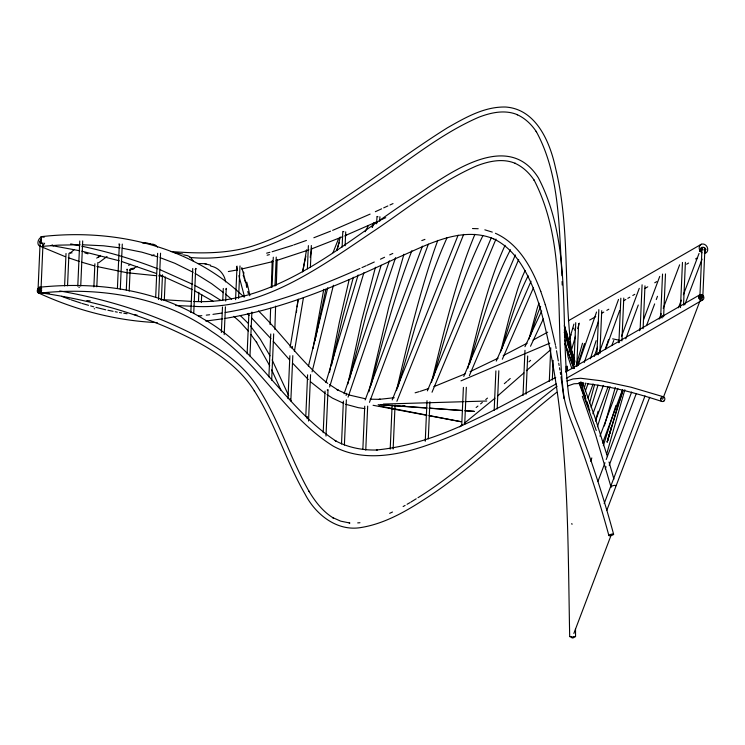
<?xml version="1.0" encoding="UTF-8"?>
<svg xmlns="http://www.w3.org/2000/svg" width="745" height="745" viewBox="0 0 745 745"><rect width="100%" height="100%" fill="white"/><g stroke="black" fill="none" stroke-linecap="round" stroke-linejoin="round"><path stroke-width="1.12" d="M39.159 292.608L39.858 287.766A2.459 1.481 -85.1 0 1 40.602 291.668A2.459 1.481 -85.1 0 1 38.079 291.118A2.459 1.481 -85.1 0 1 39.83 287.747L39.168 292.608M567.532 370.582L567.373 366.214M270.09 324.569L270.631 308.281M271.32 287.337L272.204 260.582M274.849 329.374L275.613 306.102M276.311 285.167L277.149 259.567M39.885 291.416A1.471 1.285 2.5 0 1 38.032 290.187L40.155 241.594M41.124 286.639L42.996 243.783M64.601 285.922L66.016 253.486M67.544 285.801L68.959 253.365M77.787 286.192L79.762 241.026M80.73 286.071L82.704 240.905M93.87 286.927L94.885 263.767M96.813 286.806L97.874 262.482M117.421 288.222L119.34 244.211M120.308 289.265L122.282 244.09M126.296 290.131L127.209 269.28M129.183 291.165L130.151 269.159M155.686 297.329L157.605 253.309M158.527 299.518L160.548 253.188M161.367 300.272L162.475 274.793M164.31 300.151L165.316 276.991M190.832 312.5L192.75 268.479M193.728 313.533L195.693 268.358M198.459 301.52L198.859 292.254M201.346 302.554L201.699 294.452M221.367 332.456L222.485 306.977M222.783 300.03L223.295 288.445M224.208 334.654L225.428 306.856M225.679 301.064L226.238 288.324M235.569 299.676L237.04 266.086M238.568 298.4L239.983 265.965M247.126 353.856L248.895 313.319M249.966 356.045L251.885 312.034M271.981 287.337L273.294 257.221M268.889 376.858L270.752 334.002M274.97 286.061L276.237 257.099M271.674 380.211L273.694 333.881M287.998 398.612L289.87 355.756M290.839 400.81L292.813 355.635M307.387 268.805L308.393 245.636M310.376 267.529L311.336 245.515M305.785 416.529L307.611 374.828M307.154 418.783L307.257 416.464M308.532 421.037L310.553 374.707M323.2 432.715L325.025 391.023M325.993 436.067L328.014 389.737M342.113 247.061L342.774 232.002M345.112 245.776L345.717 231.881M341.508 443.992L343.38 401.136M344.395 445.035L346.369 399.86M362.862 449.086L364.733 406.23M365.758 450.12L367.676 406.109M376.653 223.817L376.961 216.869M379.699 221.377L379.903 216.748M390.203 449.142L392.121 405.131M393.146 449.021L395.064 405.01M425.246 441.245L427.015 400.708M428.291 438.805L429.912 401.741M461.723 425.619L463.39 387.4M464.712 424.343L466.333 387.279M494.177 410.29L495.891 370.908M497.166 409.005L498.833 370.787M523.009 395.493L524.983 350.318M526.007 394.207L527.674 355.989M549.298 381.365L550.769 347.775M552.296 380.08L553.153 360.394M565.967 372.09L566.219 366.298M573.762 367.834L575.736 322.66M576.76 366.549L578.632 323.693M596.866 354.806L598.84 309.631M598.337 354.741L598.44 352.432M599.865 353.521L601.736 310.674M618.918 342.206L620.836 298.196M621.907 340.931L623.779 298.075M640.113 329.979L642.088 284.804M643.103 328.703L644.974 285.847M660.619 318.068L662.538 274.058M662.091 318.013L662.193 315.694M663.609 316.793L665.481 273.937M680.483 307.601L682.457 262.426M683.528 305.161L685.4 262.305M699.853 297.385L701.976 248.737M661.057 398.584L662.715 399.134L701.324 297.32L701.427 295.001M702.796 297.255L704.919 248.616M39.895 292.841L39.82 293.111C99.215 286.751 162.55 296.203 211.962 331.646C259.409 362.247 285.577 416.604 333.397 446.227C361.036 461.388 394.086 456.052 422.676 446.749C469.471 431.15 512.933 407.254 556.198 383.917M292.133 348.474L292.385 346.406M296.426 312.146L296.706 310.013M297.134 306.856L298.13 299.574M313.012 348.52L323.786 289.311M290.131 347.319L298.233 299.145M302.861 271.608L306.53 249.817M294.396 351.444L303.466 297.525M310.218 257.379L311.764 248.206M329.504 372.453L339.245 322.781L349.181 279.505M302.479 271.86L305.869 256.168M39.541 288.492L39.187 287.244L39.848 293.083M315.051 340.828L315.433 338.826M315.629 337.83L325.882 289.209M347.934 383.861L361.437 321.495L375.433 267.259M331.516 365.311L342.886 316.15L353.372 277.242M368.905 391.796L388.76 307.247L403.948 254.241M396.489 390.566C407.403 343.883 418.541 297.143 433.786 251.652A79.128 10.449 -74 0 1 437.799 240.412M349.582 379.056L366.177 314.241L381.179 265.257M431.504 382.287C443.871 332.428 455.13 281.899 474.91 234.321M467.823 368.347C478.383 326.878 487.128 284.413 505.054 245.328M500.575 351.873L509.263 317.51L517.449 289.907A43.862 5.625 -74.4 0 1 522.571 276.144L525.16 270.454M528.959 339.087L537.071 308.83A26.187 3.194 -75.1 0 1 539.017 303.113M308.393 366.372L327.772 287.654M336.917 250.544L340.242 237.04M312.081 371.848L333.406 285.251M345.308 236.891L345.866 234.638M576.276 365.311L582.506 343.24M370.963 385.5C382.828 340.083 394.98 294.592 411.855 250.73M582.869 386.003L583.652 383.014M589.64 402.952L594.408 385.221M595.506 421.037L598.095 411.277M606.56 454.469L624.841 389.737M397.923 387.055L415.338 326.226L433.162 272.214A131.52 17.368 -74 0 1 442.279 248.69L447.037 237.674M604.372 425.944L615.305 387.391M433.003 378.618C447.056 330.231 460.615 281.256 482.816 235.82M469.434 364.277C480.907 325.397 491.672 285.838 510.465 249.705M501.962 348.874C509.347 324.084 516.378 298.941 528.158 275.799M569.478 339.385L573.929 324.084M574.712 330.184L575.671 326.906M571.676 349.377L575.494 336.274M577.72 328.629L579.312 323.162M577.459 365.804L584.508 343.529M584.294 387.949L585.766 382.995M570.419 336.526L570.959 334.701M591.176 407.282L598.021 385.072M325.872 382.539L358.14 274.979M372.444 227.29L373.767 222.857M329.635 386.981L363.895 272.763M530.216 336.442L536.037 318.171A45.249 5.522 -75.1 0 1 538.775 310.851L540.656 306.4M597.415 426.745L610.053 386.674M603.338 445.678L615.938 405.457M590.385 358.783L596.13 340.661M619.877 398.649L607.296 441.515L622.941 390.436M243.876 296.966C190.599 245.44 113.072 228.324 41.105 236.686L41.469 243.568M620.194 397.616L622.233 391.134M619.57 400.857L622.988 390.324M605.173 349.433L607.138 343.641M333.015 252.667L338.444 238.959M344.088 393.76L389.365 260.834M346.071 395.465L346.825 393.267M348.064 397.178L395.586 257.658M336.74 250.022L338.472 245.058M578.073 365.413L596.54 312.025M584.22 362.545L598.533 321.142M594.268 356.399L597.499 347.217M607.464 342.672L608.572 339.59M585.337 391.116L588.066 383.563M599.39 352.273L618.527 299.416M588.029 397.942L593.104 383.917M605.601 349.396L619.654 310.563M618.881 342.765L619.607 340.754M592.899 413.773L603.375 385.407M621.526 336.33L639.266 288.334M595.534 420.636L608.041 386.823M625.781 338.826L638.279 305.012M338.807 244.099L339.469 242.321M365.18 399.935L422.462 246.139M369.473 402.319L428.375 244.155M590.608 461.202L591.828 457.942M599.958 436.197L617.856 388.378M639.415 330.761L640.225 328.592M643.475 319.894L659.744 276.414M602.593 443.033L622.522 389.775M646.511 325.639L654.65 303.904M656.271 299.555L657.49 296.287M598.011 481.261L604.977 462.775M606.216 459.507L631.648 392.066M659.129 319.186L661.188 313.747M663.236 308.309L679.645 264.801M605.266 468.903L606.085 466.733M609.233 465.243L636.314 393.453M604.176 503.592L645.012 395.912M678.425 307.806L681.312 300.188M683.379 294.75L699.052 253.421M699.881 251.242L701.12 247.983M606.784 510.409L649.687 397.29M684.748 304.835L702.069 259.158M704.546 252.629L705.785 249.361M573.836 633.501L611.235 534.873M611.766 345.578L613.778 340.493M392.215 399.925L458.119 235.187M396.899 401.276L463.66 234.377M572.849 329.16L573.25 328.182M427.351 390.874L491.318 237.692M432.026 392.233L495.993 239.061M463.781 376.421L515.363 254.939M469.369 375.638L518.688 259.483M496.254 361.101L531.027 281.247M502.335 359.239L533.401 287.896M524.955 346.704L541.699 311M530.514 346.248L543.319 318.944M371.923 227.132L373.357 224.301M98.619 257.193L99.355 255.749M365.097 231.76L368.328 225.688M99.513 256.727L100.268 255.591M574.991 636.528C576.77 637.077 568.677 637.161 570.232 636.537M69.983 253.365L74.277 249.473M528.941 361.819L530.608 360.329M526.361 370.721L549.875 350.42M507.662 380.797L510.25 378.497M523.865 372.947L497.548 396.051M504.337 383.675L506.833 381.514M480.59 403.883L482.313 402.44M485.749 399.553L487.472 398.1M494.969 398.23L464.154 423.421M476.13 407.515L477.918 406.062M459.758 426.838L462.394 424.78M556.72 392.298C513.594 426.401 474.854 466.091 428.775 496.496C407.943 510.167 385.761 523.586 360.776 527.572C336.861 531.585 315.573 514.432 305.105 494.186C285.829 460.885 275.138 423.235 254.278 390.753L254.594 391.237C234.964 359.854 200.601 342.346 167.839 327.735C126.855 310.06 83.282 298.866 39.15 292.589M96.71 258.115L100.333 255.395M98.908 262.613L107.047 256.485M417.992 497.697C468.689 466.109 509.766 422.043 557.111 386.227M410.914 502.055L416.222 498.787M701.38 244.23L568.323 320.806M699.564 250.953L702.479 249.24L699.723 250.86M686.592 264.205L688.585 263.041M695.56 258.953L697.553 257.789M700.086 294.657L565.883 371.876M698.922 298.726L701.324 297.32M702.563 299.984L623.556 345.969L566.349 378.32M644.77 288.557L647.759 286.816M654.734 282.774L656.718 281.619M623.816 300.635L625.819 299.481M627.812 298.335L629.804 297.19M632.803 295.467L634.796 294.312M601.792 313.226L603.795 312.081M606.803 310.367L608.805 309.222M403.129 506.544L405.094 505.417M407.068 504.291L410.029 502.605M589.695 320.052L595.749 316.634M555.742 377.473C498.61 406.565 441.645 443.722 376.383 449.999L377.249 449.98C362.722 450.464 348.017 447.587 335.166 440.649L336.079 441.115C285.447 407.971 257.221 348.744 203.31 318.944C154.606 288.846 95.276 281.526 39.168 287.272M547.668 332.186L533.038 340.074M128.606 265.35L130.636 264.289M152.036 255.814L154.066 254.753M129.863 270.239L136.959 266.514M527.153 343.212L503.192 355.626M498.116 358.187L470.104 371.615M380.453 259.185L384.569 257.267M389.71 254.883L392.801 253.449M389.654 513.333L392.494 512.02M389.952 204.996L393.025 203.581M375.35 211.701L381.608 208.824M383.694 207.864L387.866 205.955M377.398 221.489L344.795 235.792M379.484 220.529L385.724 217.661M367.108 265.304L374.288 262.007M465.094 373.878L433.86 386.655M370.125 214.094L332.624 230.373M359.928 268.498C316.709 287.756 271.981 304.696 225.158 312.537M361.977 267.585L366.084 265.76M566.926 381.012L572.98 378.963L580.644 378.255L601.15 380.779L630.968 387.195L663.432 396.778M567.429 386.078L573.976 383.777L583.791 383.303M460.978 380.863L549.81 343.147M342.737 236.668L311.093 249.091M313.859 237.748L330.538 231.192M421.791 240.588L424.939 239.378M293.67 244.965L306.437 240.43M308.933 249.854L276.144 260.648M420.171 391.349L428.729 388.508M272.111 251.736L292.599 245.347M415.114 392.82L419.165 391.637M267.11 255.228L269.392 254.632M266.608 253.17L269.904 252.304M272.903 261.551L241.557 269.047M237.171 269.951L228.333 271.553M402.794 406.016L404.908 405.606M221.833 313.068L212.968 314.353M222.774 318.804L205.76 321.058M225.027 318.441C285.149 308.598 341.452 283.985 396.275 258.292C426.196 245.552 460.596 225.484 493.6 238.8L493.097 238.586C515.186 248.849 527.05 271.832 535.366 293.549L539.836 306.577M394.245 397.718L379.047 399.376L380.49 399.348L370.135 399.208M206.291 315.144L209.634 314.744M43.303 246.288L58.268 245.152L80.041 244.733M357.712 522.897L359.956 522.729M198.505 315.917L201.839 315.666M197.928 263.516L204.456 263.674L210.667 265.211M472.507 228.547L478.197 228.724M383.358 404.069L463.511 401.713M464.843 401.657L486.746 401.024M193.551 301.483C280.111 305.441 347.31 239.415 415.487 196C447.95 174.274 507.531 128.801 538.374 177.832C572.477 243.308 559.737 321.16 568.314 392.047C569.86 405.792 575.485 418.494 580.457 431.243C593.029 465.057 604.176 499.392 613.601 534.221M193.3 306.307C261.691 310.805 319.484 267.474 373.292 231.406C407.161 208.824 438.935 182.274 476.521 165.93C488.739 161.19 502.828 158.033 515.372 163.406L514.925 163.248C522.962 166.852 529.453 173.157 534.305 180.42L534.063 180.011C567.625 245.133 554.802 322.389 563.443 392.755C565.045 406.854 570.735 419.901 575.857 432.975C588.382 466.649 599.474 500.854 608.87 535.534M150.592 244.071L152.902 244.211A97.027 26.345 -57.9 0 1 155.938 245.496L157.512 247.098M82.295 244.77L103.583 245.803L120.075 247.862M189.928 257.444C260.294 264.168 320.313 220.026 375.433 182.749C409.294 160.166 441.077 133.606 478.663 117.282C490.871 112.551 504.961 109.394 517.514 114.758L517.058 114.609C525.095 118.204 531.576 124.499 536.409 131.763L536.167 131.344C559.728 174.377 558.797 225.772 561.898 273.434L561.954 275.752M191.381 301.399L160.827 299.555M192.201 306.26L175.736 305.506M156.441 275.734L126.864 272.717L96.869 266.505M158.629 275.846L163.006 276.078M142.332 242.87L150.518 243.708M157.232 322.613C116.118 320.806 75.645 310.144 38.349 292.887A2.952 2.067 -64.7 0 1 38.172 288.445A2.952 2.067 -64.7 0 1 41.673 288.706M170.828 251.531C198.068 253.589 226.117 254.241 252.499 246.074C284.879 235.671 313.999 217.559 342.374 199.194C377.864 176.118 411.491 150.294 447.382 127.823C465.262 117.645 484.492 106.414 505.781 107.038C536.335 109.254 550.089 142.314 555.574 168.24C570.102 227.402 563.546 288.827 571.322 348.725M378.153 404.693L426.717 408.064M429.036 408.223L462.571 410.551L429.288 408.102M349.172 522.981L349.936 523.037L340.744 521.165L332.726 517.598L333.443 518.054C322.808 511.638 315.154 501.534 308.84 491.048L309.24 491.7C290.205 458.417 279.44 420.962 258.636 388.611L258.329 388.117C238.288 356.129 203.32 338.183 169.897 323.302C134.659 308.123 97.502 297.59 59.73 290.96M380.984 404.6L426.987 407.934M183.587 254.874L187.395 255.628A103.732 32.948 -51.5 0 1 190.757 257.64L193.216 260.918M46.907 293.269L49.151 293.474M173.762 252.443L182.655 253.98M210.677 266.095C218.257 267.278 224.72 274.3 225.577 281.88M41.143 236.64L41.385 237.171M144.67 243L148.143 243.345M134.78 314.809L137.024 315.07M174.842 252.536L177.114 252.816M587.079 383.722C612.651 386.702 637.571 393.556 661.998 401.481M204.456 263.674L206.169 263.926M365.693 398.836L348.325 394.813M364.882 408.614L358.289 407.673L345.727 404.284M51.126 245.45L79.603 250.73M132.005 268.321L134.277 268.666M119.442 312.537L121.612 312.881M123.791 313.226L127.05 313.747M122.255 248.225L141.839 252.164L157.884 256.904M69.89 252.536L72.023 252.928M373.068 405.289L426.755 415.31M429.046 415.738L461.034 421.707L429.195 415.552M379.158 405.895L426.922 415.114M107.895 310.237L113.119 311.308M115.214 311.727L117.31 312.155M70.673 243.904L79.566 245.748M81.792 246.213C107.764 251.726 133.308 259.26 158.052 268.889M81.801 251.186L119.275 260.787M612.651 338.835L619.169 340.214M95.947 307.378L105.799 309.818M484.846 229.833L492.296 232.105M130.924 268.871L133.132 269.439M94.68 265.937L81.727 262.203M82.22 303.494L88.515 305.31M90.611 305.925L93.758 306.838M121.351 261.411L156.152 273.396M84.837 252.89L87.985 253.84M79.585 261.551L68.279 257.714M71.157 299.844L81.214 303.159M160.045 257.63L174.879 263.292L193.104 272.279M61.593 296.333L70.095 299.453M65.225 256.653L39.718 246.055M495.416 233.278C518.986 243.857 531.893 268.107 540.674 291.174L540.796 291.528M160.203 269.774L192.694 284.357M159.346 274.709L192.359 289.656M347.3 394.347L337.01 389.654L338.519 390.427L329.532 384.578M343.771 403.39L332.512 398.156L326.971 394.552M194.696 285.354L211.124 294.266L220.865 300.412M194.343 290.652L213.312 301.446M195.088 273.378L211.515 283.594L223.575 292.673M325.127 393.351L310.721 381.943M225.428 294.07L231.518 299.183M52.15 244.826L53.389 245.85M327.735 383.405C301.436 362.489 282.308 334.365 258.478 310.916M240.3 315.545L248.206 323.349M233.828 316.346L240.281 322.101L248.253 330.985M247.433 313.794L249.091 315.433M251.559 317.873L270.919 338.658M308.29 379.522L292.599 363.178M273.21 341.257L289.572 359.863M250.376 325.919L260.452 339.478L269.997 355.803M250.897 334.514L256.727 342.598L256.41 342.113L269.727 365.776M272.13 359.872L288.725 395.744M271.674 369.883L281.051 390.408M290.038 398.761L290.913 400.773M243.55 272.074L244.006 273.229M571.881 368.728L568.007 356.697L565.055 339.971M573.957 367.285L571.21 359.071M564.906 343.575L574.162 368.533M579.396 382.641L589.863 410.858M582.581 382.595L594.873 417.098L607.445 456.638M565.213 344.674L573.855 368.579M578.958 382.697L596.251 430.498M584.844 395.986L585.831 398.761M582.32 396.247L595.86 435.695L610.993 486.885M586.809 401.518L588.755 407.003M243.149 275.175L243.55 276.293M545.247 304.491L549.307 318.413L555.5 345.149M540.674 291.174L545.359 304.817M243.96 277.522L244.388 278.863M564.179 332.102L573.92 364.333M564.356 326.45L574.926 362.051M580.876 382.073L585.17 396.536L584.201 393.183M609.028 461.993L613.927 479.137M244.844 280.334L245.319 281.945M564.291 325.211L574.73 360.869M580.932 382.045L581.91 385.388M539.725 306.251C569.376 413.503 567.504 526.324 569.692 636.658M572.775 355.477L573.352 357.516M564.282 329.821L574.125 364.314M241.827 267.595L246.912 286.685M236.491 266.635L237.385 269.997M238.884 275.613L244.556 296.948M246.763 282.076L247.945 286.751A95.956 24.902 64.4 0 1 249.538 294.163L249.826 295.793M246.316 285.521L246.819 287.449M569.05 349.973L569.431 351.957M555.733 346.229L556.133 348.492M556.524 350.755L558.312 360.962M558.713 363.225L559.113 365.488M559.504 367.76L559.905 370.023M560.305 372.295L560.696 374.558M567.997 343.752L568.342 345.876M39.578 288.715L39.858 291.23M564.924 326.999L565.567 331.59M561.013 376.849L563.965 398.631M567.001 335.446L567.206 337.345M564.468 334.645L564.673 336.87M566.721 332.494L566.898 334.486M562.093 281.536L562.186 285.009M575.513 628.808L575.55 636.705M119.796 244.826A2.459 2.077 53 0 1 118.986 243.904M130.822 269.103A2.459 2.142 62.3 0 1 129.453 270.398M127.265 269.662A2.459 2.142 62.3 0 1 126.957 269.271M196.149 268.638A2.459 2.216 82.5 0 1 195.134 269.55M226.387 288.706A2.459 2.151 -54.1 0 1 225.819 289.19M343.845 231.742A2.459 1.043 13.8 0 1 342.97 231.406M327.837 390.007A2.459 1.248 16.7 0 1 327.185 390.017M377.976 216.795A2.459 1.248 16.7 0 1 377.119 216.404M702.973 249.743A2.459 1.173 20.8 0 1 701.492 247.452A2.459 1.173 20.8 0 1 705.338 248.485A2.459 1.173 20.8 0 1 704.044 250.031M40.77 246.213A4.917 3.418 -65.2 0 1 38.33 240.57A4.917 3.418 -65.2 0 1 44.113 237.329M44.626 243.187A4.917 3.418 -65.2 0 1 42.661 245.515M701.967 252.769A4.917 4.07 59.6 0 1 700.123 245.133A4.917 4.07 59.6 0 1 707.117 246.902A4.917 4.07 59.6 0 1 704.37 253.384M247.806 291.472A103.015 26.736 64.4 0 1 248.271 293.521M38.032 290.187A1.471 1.285 2.5 0 1 39.839 288.93M40.575 242.414A1.471 1.285 2.5 0 1 41.394 240.263M78.784 287.207A1.471 1.285 2.5 0 1 79.492 287.207M94.243 308.756A1.471 1.285 2.5 0 1 94.662 308.793M571.76 523.521A1.471 1.285 2.5 0 1 571.983 524.387M702.507 249.649A1.471 1.285 2.5 0 1 702.386 247.778A1.471 1.285 2.5 0 1 704.537 247.824A1.471 1.285 2.5 0 1 704.37 249.687M574.097 636.621A1.471 1.285 2.5 0 1 572.644 637.962A1.471 1.285 2.5 0 1 571.154 636.621M41.701 290.056A2.952 2.067 -64.7 0 1 38.265 292.85M611.273 487.062A2.459 0.615 -15.2 0 1 613.116 485.656A2.459 0.615 -15.2 0 1 615.64 485.833M42.856 242.74A2.459 1.481 -85.1 0 1 42.204 243.699M40.575 243.41A2.459 1.481 -85.1 0 1 40.202 241.026A2.459 1.481 -85.1 0 1 41.347 239.173M86.858 300.552A516.108 43.285 8.6 0 1 90.266 300.896M611.431 427.071L607.128 442.288L611.449 427.127M474.127 411.352L464.88 410.709L474.137 411.342M700.542 298.4A1.471 1.285 2.5 0 0 702.796 297.385A1.471 1.285 2.5 0 0 700.635 296.184A1.471 1.285 2.5 0 0 700.542 298.4M698.754 297.078A2.952 2.449 59.6 0 0 702.786 299.881A2.952 2.449 59.6 0 0 702.442 295.001A2.952 2.449 59.6 0 0 698.754 297.078M610.025 535.73A2.459 0.615 -15.2 0 0 613.61 534.277A2.459 0.615 -15.2 0 0 610.071 534.621A2.459 0.615 -15.2 0 0 610.025 535.73M663.953 400.987A2.459 2.123 -71.7 0 0 663.627 396.852A2.459 2.123 -71.7 0 0 660.564 399.544A2.459 2.123 -71.7 0 0 663.953 400.987"/></g></svg>
